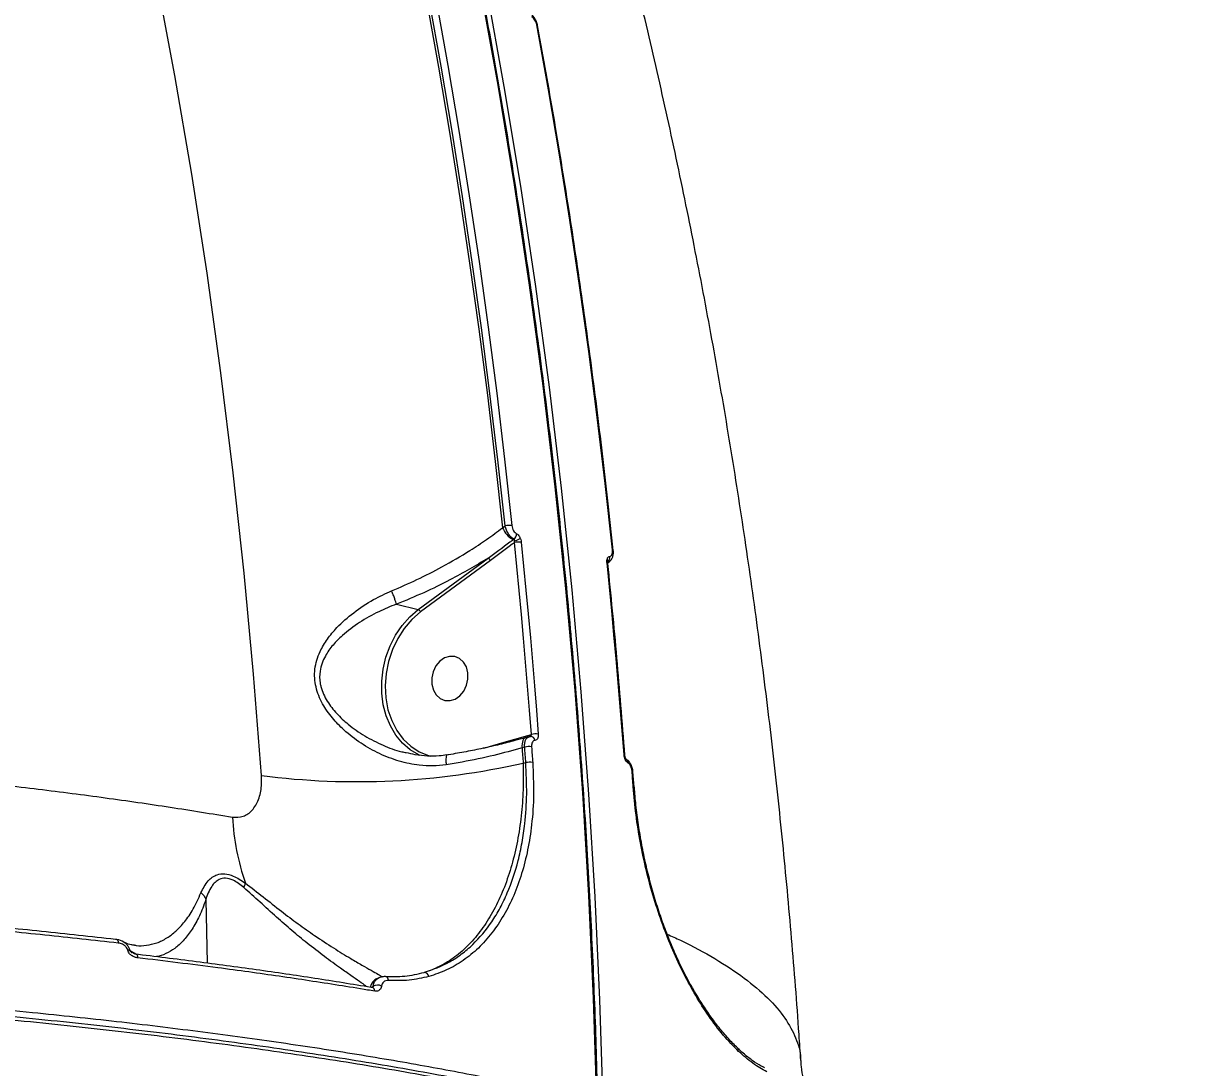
# Model space of a CAD drawing. Header units: millimetres. Extents: x -6523 to 7556, y -5559 to 6101.
# Drawn here: x -1084.9 to -853.2, y 2495.3 to 2703.9 of the extents above; entities that cross this region are included whole.
import ezdxf

# ---------------------------------------------------------------- set-up
doc = ezdxf.new("R2010")
doc.units = ezdxf.units.MM
for name, color, linetype in [('DIKOM_ОБЪЕКТ', 7, 'Continuous'), ('DIKOM_РАЗМЕР_ЗОНА', 7, 'Continuous'), ('DIKOM_РАЗМЕР_ОБЪЕКТА', 7, 'Continuous')]:
    doc.layers.add(name, color=color, linetype=linetype)
doc.styles.add('style1', font='arial.ttf', dxfattribs={"width": 0.8})
doc.dimstyles.new('1-50', dxfattribs={"dimtxt": 300, "dimasz": 200, "dimexe": 100, "dimexo": 0, "dimgap": 100, "dimtad": 1, "dimtxsty": 'style1', "dimcen": 200, "dimclrd": 7, "dimclre": 7, "dimclrt": 7, "dimadec": 1, "dimazin": 2, "dimtfac": 1, "dimtmove": 0, "dimatfit": 2, "dimfxl": 0, "dimlwd": 25, "dimlwe": 18, "dimarcsym": 0})

# ---------------------------------------------------------------- blocks, each defined once
blk = doc.blocks.new('*D10')
at = {"layer": 'Defpoints', "color": 0, "transparency": 16777216}
for p in [(-1823.23, 4314.24), (3842.01, -3170.82), (6537.88, -3170.82)]:
    blk.add_point(p, dxfattribs=at)
at = {"layer": 'DIKOM_РАЗМЕР_ОБЪЕКТА', "color": 7, "lineweight": 18, "transparency": 16777216}
for p, q in [((-1823.23, 4314.24), (6637.88, 4314.24)), ((3842.01, -3170.82), (6637.88, -3170.82))]:
    blk.add_line(p, q, dxfattribs=at)
at = {"layer": 'DIKOM_РАЗМЕР_ОБЪЕКТА', "color": 7, "lineweight": 25, "transparency": 16777216}
blk.add_line((6537.88, 3914.24), (6537.88, -2770.82), dxfattribs=at)
at = {"layer": 'DIKOM_РАЗМЕР_ОБЪЕКТА', "color": 7, "transparency": 16777216}
for points in [[(6471.22, 3914.24), (6604.55, 3914.24), (6537.88, 4314.24)], [(6471.22, -2770.82), (6604.55, -2770.82), (6537.88, -3170.82)]]:
    blk.add_solid(points, dxfattribs=at)
at = {"layer": 'DIKOM_РАЗМЕР_ОБЪЕКТА', "color": 7, "transparency": 16777216, "insert": (6304.71, 207.11), "char_height": 300, "attachment_point": 5, "rotation": 90, "style": 'style1'}
blk.add_mtext('7500', dxfattribs=at)
blk = doc.blocks.new('*D13')
at = {"layer": 'Defpoints', "color": 0, "transparency": 16777216}
for p in [(-2358.18, 6101.03), (4341.71, -4605.15), (7455.88, -4605.15)]:
    blk.add_point(p, dxfattribs=at)
at = {"layer": 'DIKOM_РАЗМЕР_ЗОНА', "color": 7, "lineweight": 18, "transparency": 16777216}
for p, q in [((-2358.18, 6101.03), (7555.88, 6101.03)), ((4341.71, -4605.15), (7555.88, -4605.15))]:
    blk.add_line(p, q, dxfattribs=at)
at = {"layer": 'DIKOM_РАЗМЕР_ЗОНА', "color": 7, "lineweight": 25, "transparency": 16777216}
blk.add_line((7455.88, 5701.03), (7455.88, -4205.15), dxfattribs=at)
at = {"layer": 'DIKOM_РАЗМЕР_ЗОНА', "color": 7, "transparency": 16777216}
for points in [[(7389.22, 5701.03), (7522.55, 5701.03), (7455.88, 6101.03)], [(7389.22, -4205.15), (7522.55, -4205.15), (7455.88, -4605.15)]]:
    blk.add_solid(points, dxfattribs=at)
at = {"layer": 'DIKOM_РАЗМЕР_ЗОНА', "color": 7, "transparency": 16777216, "insert": (7222.71, 375.61), "char_height": 300, "attachment_point": 5, "rotation": 90, "style": 'style1'}
blk.add_mtext('10700', dxfattribs=at)

msp = doc.modelspace()

# ---------------------------------------------------------------- linework, layer by layer
at = {"layer": 'DIKOM_ОБЪЕКТ', "color": 7, "linetype": 'Continuous', "lineweight": 15}
for p, q in [((-989.181, 2603.128), (-988.676, 2603.5)), ((-987.064, 2600.775), (-986.898, 2600.897)), ((-1006.025, 2586.807), (-992.083, 2597.084)), ((-991.608, 2596.596), (-1005.549, 2586.318)), ((-968.25, 2596.063), (-967.896, 2596.329)), ((-967.781, 2596.488), (-968.15, 2596.364)), ((-968.083, 2596.282), (-967.968, 2596.345)), ((-967.968, 2596.345), (-967.776, 2596.486)), ((-1010.375, 2587.859), (-1006.025, 2586.807)), ((-989.353, 2560.167), (-984.137, 2561.656)), ((-984.519, 2561.211), (-984.557, 2561.199)), ((-983.905, 2561.391), (-984.519, 2561.211)), ((-984.137, 2561.656), (-983.423, 2561.865)), ((-983.705, 2561.424), (-983.571, 2561.45)), ((-992.892, 2559.129), (-989.353, 2560.167)), ((-984.759, 2559.323), (-985.288, 2559.168)), ((-985.07, 2556.127), (-984.537, 2556.215)), ((-962.926, 2551.3), (-963.149, 2554.411)), ((-962.927, 2551.287), (-962.926, 2551.3)), ((-1048.428, 2528.841), (-1048.131, 2516.219)), ((-1063.637, 2518.758), (-1062.506, 2518.057)), ((-1062.67, 2519.773), (-1062.586, 2519.756)), ((-1063.244, 2518.322), (-1063.205, 2518.292)), ((-1014.839, 2512.211), (-1014.839, 2512.211))]:
    msp.add_line(p, q, dxfattribs=at)
at = {"layer": 'DIKOM_ОБЪЕКТ', "color": 7, "linetype": 'Continuous', "lineweight": 15, "flags": 128}
for points in [[(-1037.295, 2553.638), (-1038.874, 2573.875), (-1040.752, 2594.035), (-1042.928, 2614.113), (-1045.403, 2634.102), (-1048.174, 2653.996), (-1051.242, 2673.788), (-1054.606, 2693.473), (-1058.263, 2713.043)], [(-970.349, 2488.498), (-970.996, 2509.124), (-971.94, 2529.695), (-973.179, 2550.205), (-974.712, 2570.648), (-976.541, 2591.017), (-978.664, 2611.307), (-981.08, 2631.511), (-983.788, 2651.623), (-986.789, 2671.637), (-990.08, 2691.547), (-993.662, 2711.347)], [(-992.481, 2711.062), (-988.9, 2691.262), (-985.608, 2671.352), (-982.608, 2651.338), (-979.899, 2631.226), (-977.483, 2611.022), (-975.36, 2590.732), (-973.532, 2570.362), (-971.998, 2549.92), (-970.759, 2529.41), (-969.816, 2508.839), (-969.168, 2488.213)], [(-1004.316, 2708.121), (-1001.987, 2695.151), (-999.782, 2682.134), (-997.702, 2669.071), (-995.747, 2655.963), (-993.917, 2642.814), (-992.213, 2629.623), (-990.634, 2616.394), (-989.181, 2603.128)], [(-988.676, 2603.5), (-990.127, 2616.739), (-991.704, 2629.941), (-993.407, 2643.104), (-995.234, 2656.226), (-997.185, 2669.306), (-999.262, 2682.342), (-1001.462, 2695.333), (-1003.786, 2708.277)], [(-1002.432, 2708.452), (-1000.106, 2695.498), (-997.904, 2682.497), (-995.826, 2669.45), (-993.873, 2656.359), (-992.044, 2643.226), (-990.341, 2630.052), (-988.762, 2616.839), (-987.31, 2603.589)], [(-967.238, 2598.736), (-968.691, 2611.986), (-970.269, 2625.198), (-971.972, 2638.372), (-973.801, 2651.505), (-975.754, 2664.596), (-977.832, 2677.643), (-980.034, 2690.645), (-982.361, 2703.599)], [(-983.423, 2561.865), (-983.791, 2566.668), (-984.174, 2571.467), (-984.574, 2576.262), (-984.99, 2581.053), (-985.423, 2585.84), (-985.872, 2590.622), (-986.337, 2595.4), (-986.818, 2600.173)], [(-985.448, 2600.259), (-984.966, 2595.482), (-984.501, 2590.7), (-984.051, 2585.914), (-983.619, 2581.123), (-983.202, 2576.328), (-982.802, 2571.529), (-982.418, 2566.726), (-982.05, 2561.92)], [(-964.93, 2557.779), (-965.298, 2562.586), (-965.682, 2567.389), (-966.082, 2572.188), (-966.499, 2576.983), (-966.931, 2581.774), (-967.381, 2586.56), (-967.846, 2591.342), (-968.328, 2596.12)], [(-1005.617, 2557.648), (-1005.923, 2557.789), (-1007.613, 2558.79), (-1009.138, 2560.103), (-1010.464, 2561.697), (-1011.563, 2563.538), (-1012.411, 2565.586), (-1012.989, 2567.798), (-1013.286, 2570.125), (-1013.294, 2572.516), (-1013.014, 2574.919), (-1012.452, 2577.283), (-1011.619, 2579.556), (-1010.534, 2581.69), (-1009.22, 2583.636), (-1007.706, 2585.354), (-1006.025, 2586.807)], [(-1005.549, 2586.318), (-1007.265, 2584.824), (-1008.799, 2583.044), (-1010.112, 2581.023), (-1011.174, 2578.808), (-1011.958, 2576.454), (-1012.447, 2574.017), (-1012.627, 2571.556), (-1012.495, 2569.13), (-1012.054, 2566.798), (-1011.314, 2564.617), (-1010.294, 2562.639), (-1009.018, 2560.912), (-1007.517, 2559.478), (-1005.826, 2558.371), (-1003.988, 2557.617), (-1003.659, 2557.524)], [(-998.626, 2568.93), (-997.69, 2569.59), (-996.917, 2570.527), (-996.369, 2571.667), (-996.091, 2572.917), (-996.105, 2574.176), (-996.41, 2575.342), (-996.981, 2576.32), (-997.772, 2577.031), (-998.72, 2577.418), (-999.746, 2577.448), (-1000.769, 2577.121), (-1001.704, 2576.461), (-1002.478, 2575.524), (-1003.025, 2574.384), (-1003.304, 2573.134), (-1003.29, 2571.875), (-1002.985, 2570.709), (-1002.413, 2569.731), (-1001.622, 2569.02), (-1000.675, 2568.633), (-999.648, 2568.602), (-998.626, 2568.93)], [(-984.557, 2561.199), (-984.566, 2561.196), (-984.781, 2561.076), (-984.966, 2560.888), (-985.115, 2560.635), (-985.225, 2560.327), (-985.292, 2559.972), (-985.313, 2559.582), (-985.288, 2559.168)], [(-985.288, 2559.168), (-985.26, 2558.788), (-985.233, 2558.408), (-985.206, 2558.028), (-985.178, 2557.648), (-985.151, 2557.268), (-985.124, 2556.888), (-985.097, 2556.508), (-985.07, 2556.127)], [(-984.537, 2556.215), (-984.564, 2556.603), (-984.592, 2556.992), (-984.619, 2557.381), (-984.647, 2557.769), (-984.675, 2558.158), (-984.703, 2558.546), (-984.731, 2558.935), (-984.759, 2559.323)], [(-983.39, 2559.376), (-983.361, 2558.987), (-983.333, 2558.598), (-983.305, 2558.209), (-983.277, 2557.82), (-983.25, 2557.432), (-983.222, 2557.043), (-983.194, 2556.654), (-983.167, 2556.265)], [(-964.758, 2557.667), (-964.758, 2557.668), (-964.78, 2557.71), (-964.838, 2557.748), (-964.93, 2557.779)], [(-963.095, 2551.411), (-963.123, 2551.8), (-963.15, 2552.189), (-963.178, 2552.578), (-963.206, 2552.967), (-963.233, 2553.356), (-963.261, 2553.744), (-963.29, 2554.133), (-963.318, 2554.522)], [(-962.926, 2551.3), (-962.926, 2551.301), (-962.948, 2551.342), (-963.005, 2551.379), (-963.095, 2551.411)], [(-1066.467, 2520.966), (-1066.358, 2520.973), (-1066.252, 2520.944), (-1066.155, 2520.88), (-1066.069, 2520.784), (-1065.997, 2520.66), (-1065.942, 2520.511), (-1065.905, 2520.343), (-1065.889, 2520.162)], [(-1062.511, 2518.049), (-1062.416, 2518.027), (-1062.312, 2517.966), (-1062.221, 2517.872), (-1062.144, 2517.746), (-1062.085, 2517.594), (-1062.046, 2517.422), (-1062.03, 2517.236)], [(-1012.734, 2513.534), (-1012.599, 2513.537), (-1012.468, 2513.504), (-1012.344, 2513.437), (-1012.233, 2513.338), (-1012.138, 2513.21), (-1012.062, 2513.059), (-1012.009, 2512.889), (-1011.981, 2512.707)], [(-1015.415, 2511.372), (-1015.279, 2511.383), (-1015.23, 2511.378)]]:
    msp.add_lwpolyline(points, dxfattribs=at)
at = {"layer": 'DIKOM_ОБЪЕКТ', "color": 7, "linetype": 'Continuous', "lineweight": 15}
for centre, radius, start, end in [((-982.379, 2703.395), 0.205, 22.69986, 84.92977), ((-984.782, 2604.958), 4.765, 202.58915, 241.3906), ((-987.782, 2600.325), 3.299, 81.75703, 105.71134), ((-987.441, 2600.038), 0.828, 34.82846, 62.90309), ((-987.686, 2601.943), 1.31, 307.01882, 359.23913), ((-985.93, 2596.983), 3.312, 81.63237, 105.55634), ((-988.544, 2606.057), 5.826, 287.82255, 299.97676), ((-968.833, 2597.198), 1.078, 309.35539, 12.42162), ((-967.248, 2598.539), 0.197, 24.29461, 86.98616), ((-992.424, 2596.278), 0.875, 21.31353, 67.12333), ((-968.338, 2595.918), 0.202, 24.88175, 87.09967), ((-968.617, 2596.462), 0.477, 350.98858, 48.47131), ((-1006.366, 2585.999), 0.877, 21.36007, 67.07679), ((-984.587, 2561.564), 0.46, 325.2336, 11.52946), ((-983.579, 2560.586), 0.863, 4.11047, 89.44018), ((-982.598, 2558.377), 3.585, 81.20824, 103.30645), ((-989.975, 2560.085), 0.628, 345.82954, 7.52957), ((-983.939, 2555.805), 3.612, 81.25849, 103.12834), ((-1018.217, 2702.452), 150.032, 262.69431, 282.76363), ((-983.722, 2552.674), 3.633, 81.2115, 102.95563), ((-964.86, 2556.214), 0.741, 355.14667, 58.85658), ((-963.328, 2554.321), 0.201, 27.02015, 87.10683), ((-995.56, 2547.811), 47.606, 182.98777, 199.21575), ((-1044.199, 2533.092), 3.806, 331.32735, 345.5539), ((-1063.711, 2516.96), 1.799, 87.65619, 99.35183), ((-1004.827, 2513.363), 0.943, 7.90918, 89.73938), ((-1014.131, 2510.109), 1.687, 61.19049, 121.57943), ((-1015.489, 2510.621), 0.8, 355.36932, 71.11653), ((-942.713, 2498.656), 0.674, 349.93045, 49.91113)]:
    msp.add_arc(centre, radius, start, end, dxfattribs=at)
for points, knots in [([(-970.155, 2488.389), (-970.244, 2491.753), (-970.501, 2501.507), (-971.121, 2517.618), (-972.099, 2536.702), (-973.335, 2555.731), (-974.825, 2574.7), (-976.57, 2593.605), (-978.567, 2612.441), (-980.818, 2631.202), (-983.321, 2649.885), (-986.076, 2668.483), (-989.083, 2686.992), (-992.339, 2705.408), (-995.845, 2723.725), (-999.599, 2741.939), (-1003.601, 2760.045), (-1007.85, 2778.038), (-1012.344, 2795.913), (-1017.082, 2813.667), (-1022.063, 2831.293), (-1027.286, 2848.789), (-1032.75, 2866.148), (-1038.452, 2883.367), (-1044.392, 2900.441), (-1050.567, 2917.365), (-1056.977, 2934.136), (-1063.619, 2950.748), (-1070.493, 2967.198), (-1077.595, 2983.48), (-1084.925, 2999.592), (-1092.48, 3015.528), (-1100.257, 3031.286), (-1108.26, 3046.856), (-1116.064, 3061.495), (-1121.287, 3070.865), (-1123.691, 3075.178)], [0, 0, 0, 0, 0.0157709, 0.0457301, 0.0756892, 0.1056487, 0.1356081, 0.1655671, 0.1955266, 0.2254857, 0.255445, 0.2854045, 0.3153635, 0.3453229, 0.3752819, 0.4052414, 0.4352006, 0.4651598, 0.4951188, 0.5250779, 0.555037, 0.5849959, 0.6149549, 0.644914, 0.674873, 0.7048319, 0.7347905, 0.7647493, 0.7947079, 0.8246665, 0.8546249, 0.8845834, 0.9145417, 0.9444999, 0.9744581, 1, 1, 1, 1]), ([(-929.641, 2496.703), (-929.754, 2498.437), (-930.28, 2506.577), (-931.431, 2521.092), (-933.194, 2540.225), (-935.249, 2559.303), (-937.584, 2578.321), (-940.201, 2597.273), (-943.1, 2616.154), (-946.279, 2634.957), (-949.738, 2653.679), (-953.477, 2672.313), (-957.495, 2690.853), (-961.79, 2709.295), (-966.362, 2727.632), (-971.211, 2745.86), (-976.333, 2763.973), (-981.729, 2781.966), (-987.398, 2799.832), (-993.336, 2817.568), (-999.543, 2835.167), (-1006.018, 2852.623), (-1012.758, 2869.933), (-1019.761, 2887.09), (-1027.026, 2904.089), (-1034.548, 2920.927), (-1042.335, 2937.591), (-1048.003, 2949.275), (-1051.078, 2955.399), (-1051.411, 2956.063)], [0, 0, 0, 0, 0.0107126, 0.0502721, 0.0898336, 0.1293887, 0.1689361, 0.2084751, 0.2480041, 0.2875218, 0.3270278, 0.3665202, 0.4059977, 0.4454582, 0.4849015, 0.5243247, 0.5637268, 0.6031063, 0.6424611, 0.6817893, 0.7210898, 0.7603601, 0.7995983, 0.8388031, 0.8779725, 0.9171041, 0.9561967, 0.9952484, 1, 1, 1, 1]), ([(-982.196, 2703.474), (-982.202, 2703.514), (-982.247, 2703.833), (-982.475, 2704.452), (-982.93, 2705.17), (-983.339, 2705.616), (-983.623, 2705.723), (-983.671, 2705.74)], [0, 0, 0, 0, 0.0431385, 0.3425366, 0.6489609, 0.9412723, 1, 1, 1, 1]), ([(-982.361, 2703.599), (-982.399, 2703.76), (-982.477, 2704.084), (-982.7, 2704.547), (-982.972, 2704.925), (-983.188, 2705.112), (-983.302, 2705.175), (-983.318, 2705.183)], [0, 0, 0, 0, 0.2407304, 0.4814794, 0.7216369, 0.9612039, 1, 1, 1, 1]), ([(-967.068, 2598.62), (-967.422, 2601.924), (-968.446, 2611.503), (-970.336, 2627.303), (-972.819, 2645.989), (-975.558, 2664.59), (-978.495, 2682.778), (-980.763, 2695.718), (-982.01, 2702.496), (-982.19, 2703.474)], [0, 0, 0, 0, 0.0934419, 0.2709472, 0.4484559, 0.6259625, 0.8034698, 0.971636, 1, 1, 1, 1]), ([(-1011.321, 2590.548), (-1009.625, 2591.276), (-1006.207, 2592.744), (-1000.942, 2595.445), (-996.303, 2598.165), (-992.299, 2600.805), (-990.224, 2602.351), (-989.181, 2603.128)], [0, 0, 0, 0, 0.2106461, 0.4247502, 0.6762123, 0.8374005, 1, 1, 1, 1]), ([(-986.898, 2600.897), (-987.082, 2601.006), (-987.456, 2601.225), (-987.991, 2601.865), (-988.437, 2602.655), (-988.597, 2603.219), (-988.676, 2603.5)], [0, 0, 0, 0, 0.2425305, 0.4917082, 0.7472586, 1, 1, 1, 1]), ([(-987.31, 2603.589), (-987.28, 2603.408), (-987.22, 2603.045), (-986.996, 2602.539), (-986.705, 2602.13), (-986.485, 2601.993), (-986.376, 2601.926)], [0, 0, 0, 0, 0.2566732, 0.5136408, 0.7612114, 1, 1, 1, 1]), ([(-992.083, 2597.084), (-990.621, 2598.156), (-988.941, 2599.389), (-987.279, 2600.616), (-987.064, 2600.775)], [0, 0, 0, 0, 0.87019847, 1, 1, 1, 1]), ([(-986.818, 2600.173), (-986.974, 2600.058), (-988.574, 2598.874), (-990.169, 2597.677), (-991.608, 2596.596)], [0, 0, 0, 0, 0.0973867, 1, 1, 1, 1]), ([(-986.761, 2600.511), (-986.762, 2600.564), (-986.763, 2600.675), (-986.804, 2600.805), (-986.857, 2600.874), (-986.89, 2600.893), (-986.898, 2600.897)], [0, 0, 0, 0, 0.3284122, 0.6785412, 0.9204086, 1, 1, 1, 1]), ([(-986.818, 2600.173), (-986.797, 2600.255), (-986.769, 2600.368), (-986.763, 2600.48), (-986.761, 2600.511)], [0, 0, 0, 0, 0.7213342, 1, 1, 1, 1]), ([(-986.376, 2601.926), (-986.275, 2601.864), (-986.072, 2601.739), (-985.812, 2601.401), (-985.69, 2601.134), (-985.634, 2601.01)], [0, 0, 0, 0, 0.3510136, 0.7013814, 1, 1, 1, 1]), ([(-985.634, 2601.01), (-985.607, 2600.941), (-985.515, 2600.698), (-985.476, 2600.442), (-985.448, 2600.259)], [0, 0, 0, 0, 0.28804892, 1, 1, 1, 1]), ([(-968.301, 2596.819), (-968.272, 2596.922), (-968.21, 2597.145), (-968.031, 2597.376), (-967.864, 2597.412), (-967.78, 2597.429)], [0, 0, 0, 0, 0.2986841, 0.6490202, 1, 1, 1, 1]), ([(-967.794, 2596.5), (-967.695, 2596.573), (-967.45, 2596.754), (-967.202, 2597.22), (-967.031, 2597.847), (-967.058, 2598.353), (-967.072, 2598.619)], [0, 0, 0, 0, 0.1576417, 0.3933693, 0.6799484, 1, 1, 1, 1]), ([(-967.78, 2597.429), (-967.697, 2597.447), (-967.529, 2597.482), (-967.344, 2597.732), (-967.233, 2598.101), (-967.214, 2598.463), (-967.233, 2598.683), (-967.238, 2598.736)], [0, 0, 0, 0, 0.2249518, 0.449566, 0.6803199, 0.9238716, 1, 1, 1, 1]), ([(-992.083, 2597.084), (-993.303, 2596.333), (-995.753, 2594.824), (-1000.038, 2592.495), (-1004.908, 2590.098), (-1008.543, 2588.609), (-1010.375, 2587.859)], [0, 0, 0, 0, 0.2160666, 0.4341104, 0.7147636, 1, 1, 1, 1]), ([(-968.328, 2596.12), (-968.334, 2596.192), (-968.355, 2596.442), (-968.323, 2596.662), (-968.301, 2596.819)], [0, 0, 0, 0, 0.2878255, 1, 1, 1, 1]), ([(-968.15, 2596.001), (-968.156, 2596.048), (-968.171, 2596.172), (-968.16, 2596.315), (-968.148, 2596.368), (-968.144, 2596.386)], [0, 0, 0, 0, 0.2854964, 0.7526958, 1, 1, 1, 1]), ([(-964.758, 2557.667), (-965.014, 2560.997), (-965.757, 2570.651), (-966.892, 2583.43), (-967.839, 2592.86), (-968.155, 2596.003)], [0, 0, 0, 0, 0.2597932, 0.7532953, 1, 1, 1, 1]), ([(-968.144, 2596.389), (-968.143, 2596.398), (-968.137, 2596.438), (-968.124, 2596.459), (-968.13, 2596.449), (-968.13, 2596.448)], [0, 0, 0, 0, 0.2092548, 0.9304005, 1, 1, 1, 1]), ([(-1000.422, 2555.777), (-1001.305, 2555.676), (-1003.088, 2555.472), (-1006.257, 2555.67), (-1009.877, 2556.424), (-1013.796, 2557.935), (-1017.518, 2560.03), (-1020.664, 2562.456), (-1023.238, 2565.114), (-1025.243, 2567.958), (-1026.378, 2570.733), (-1026.729, 2573.11), (-1026.676, 2574.923), (-1026.302, 2576.71), (-1025.517, 2578.752), (-1024.196, 2580.954), (-1021.993, 2583.586), (-1018.947, 2586.268), (-1015.245, 2588.745), (-1012.542, 2589.987), (-1011.321, 2590.548)], [0, 0, 0, 0, 0.04463059, 0.09018465, 0.1578889, 0.22769056, 0.29761019, 0.36911575, 0.42425775, 0.4808159, 0.54081384, 0.57085824, 0.60195921, 0.63408328, 0.66703723, 0.71926212, 0.77277618, 0.8517175, 0.93298638, 1, 1, 1, 1]), ([(-1010.378, 2587.861), (-1010.413, 2588.001), (-1010.483, 2588.282), (-1010.705, 2588.953), (-1010.975, 2589.69), (-1011.192, 2590.237), (-1011.303, 2590.505), (-1011.321, 2590.548)], [0, 0, 0, 0, 0.2462133, 0.4924679, 0.7386816, 0.957979, 1, 1, 1, 1]), ([(-1010.378, 2587.861), (-1010.379, 2587.861), (-1011.591, 2587.419), (-1014.149, 2586.327), (-1017.811, 2584.265), (-1020.826, 2582.009), (-1023.081, 2579.746), (-1024.427, 2577.886), (-1025.258, 2576.105), (-1025.734, 2574.308), (-1025.724, 2572.674), (-1025.287, 2570.61), (-1024.288, 2568.444), (-1022.327, 2565.966), (-1019.818, 2563.643), (-1016.727, 2561.48), (-1013.125, 2559.679), (-1010.319, 2558.562), (-1008.724, 2558.271), (-1008.427, 2558.217)], [0, 0, 0, 0, 0.000058, 0.0806646, 0.1754764, 0.272722, 0.3336475, 0.395788, 0.4315474, 0.4682967, 0.5200332, 0.5345711, 0.600897, 0.6645058, 0.7302717, 0.8140366, 0.8994939, 0.9813118, 1, 1, 1, 1]), ([(-1010.375, 2587.859), (-1010.376, 2587.859), (-1010.377, 2587.859), (-1010.378, 2587.86), (-1010.378, 2587.861)], [0, 0, 0, 0, 0.5733481, 1, 1, 1, 1]), ([(-1632.632, 2522.733), (-1629.122, 2523.75), (-1622.099, 2525.784), (-1610.611, 2528.739), (-1598.463, 2531.612), (-1585.443, 2534.427), (-1571.553, 2537.174), (-1556.794, 2539.841), (-1541.399, 2542.383), (-1524.946, 2544.862), (-1507.407, 2547.256), (-1488.784, 2549.542), (-1469.426, 2551.668), (-1449.372, 2553.617), (-1428.675, 2555.379), (-1407.815, 2556.911), (-1386.873, 2558.213), (-1365.923, 2559.291), (-1344.6, 2560.163), (-1322.963, 2560.817), (-1301.082, 2561.243), (-1279.458, 2561.432), (-1258.159, 2561.389), (-1237.246, 2561.124), (-1216.359, 2560.632), (-1195.574, 2559.905), (-1174.968, 2558.938), (-1156.309, 2557.832), (-1139.549, 2556.643), (-1124.555, 2555.422), (-1109.892, 2554.063), (-1095.615, 2552.573), (-1081.787, 2550.956), (-1068.409, 2549.211), (-1055.443, 2547.348), (-1047.215, 2546.003), (-1043.101, 2545.33)], [0, 0, 0, 0, 0.0277654, 0.055564, 0.0833623, 0.1111276, 0.1400314, 0.1689729, 0.1979143, 0.226818, 0.2582448, 0.2896959, 0.3211226, 0.3534673, 0.3858385, 0.4181831, 0.449506, 0.480853, 0.5121758, 0.5444126, 0.5766757, 0.6089124, 0.6401609, 0.6714336, 0.7026821, 0.7348412, 0.7670266, 0.7991856, 0.8241464, 0.849107, 0.874267, 0.8994269, 0.9244695, 0.9495121, 0.974756, 1, 1, 1, 1]), ([(-984.565, 2561.222), (-985.276, 2561.016), (-986.951, 2560.531), (-989.799, 2559.816), (-993.052, 2559.077), (-996.452, 2558.402), (-998.882, 2557.956), (-1000.186, 2557.757), (-1000.301, 2557.739)], [0, 0, 0, 0, 0.1518178, 0.3573868, 0.5643833, 0.7721256, 0.9797977, 1, 1, 1, 1]), ([(-984.759, 2559.323), (-984.762, 2559.365), (-984.787, 2559.678), (-984.755, 2560.244), (-984.539, 2560.875), (-984.238, 2561.273), (-983.988, 2561.335), (-983.897, 2561.357)], [0, 0, 0, 0, 0.0414031, 0.309281, 0.5770043, 0.8444963, 1, 1, 1, 1]), ([(-983.551, 2561.429), (-983.604, 2561.436), (-983.726, 2561.451), (-983.836, 2561.394), (-983.898, 2561.361)], [0, 0, 0, 0, 0.4342269, 1, 1, 1, 1]), ([(-983.607, 2561.458), (-983.604, 2561.459), (-983.564, 2561.471), (-983.505, 2561.546), (-983.442, 2561.675), (-983.424, 2561.793), (-983.423, 2561.857), (-983.423, 2561.865)], [0, 0, 0, 0, 0.0266514, 0.3352737, 0.6440451, 0.9524599, 1, 1, 1, 1]), ([(-982.718, 2560.648), (-982.816, 2560.627), (-983.013, 2560.584), (-983.238, 2560.316), (-983.377, 2559.931), (-983.403, 2559.59), (-983.391, 2559.401), (-983.39, 2559.376)], [0, 0, 0, 0, 0.24072824, 0.48138402, 0.72209488, 0.9627238, 1, 1, 1, 1]), ([(-982.05, 2561.92), (-982.049, 2561.894), (-982.037, 2561.706), (-982.062, 2561.365), (-982.199, 2560.98), (-982.423, 2560.712), (-982.619, 2560.67), (-982.718, 2560.648)], [0, 0, 0, 0, 0.0373007, 0.2778764, 0.5185793, 0.7592371, 1, 1, 1, 1]), ([(-1000.296, 2557.759), (-1000.809, 2557.681), (-1002.084, 2557.485), (-1004.203, 2557.506), (-1006.417, 2557.713), (-1007.823, 2558.045), (-1008.433, 2558.189)], [0, 0, 0, 0, 0.1917539, 0.4765384, 0.7730912, 1, 1, 1, 1]), ([(-985.288, 2559.168), (-987.13, 2558.656), (-990.867, 2557.616), (-996.089, 2556.518), (-999.358, 2555.959), (-1000.422, 2555.777)], [0, 0, 0, 0, 0.3958738, 0.8032202, 1, 1, 1, 1]), ([(-1004.823, 2514.306), (-1003.093, 2514.918), (-1000.472, 2515.844), (-997.336, 2517.949), (-994.405, 2520.43), (-991.824, 2523.522), (-989.642, 2527.137), (-987.741, 2531.081), (-986.267, 2535.482), (-985.243, 2540.231), (-984.61, 2544.648), (-984.246, 2549.961), (-984.439, 2554.118), (-984.537, 2556.215)], [0, 0, 0, 0, 0.1307403, 0.1980617, 0.2653834, 0.396113, 0.4634485, 0.530781, 0.6611968, 0.7283424, 0.7954929, 0.8968876, 1, 1, 1, 1]), ([(-985.07, 2556.127), (-985.047, 2554.338), (-985.002, 2550.758), (-985.403, 2545.54), (-986.158, 2540.508), (-987.286, 2535.738), (-988.767, 2531.286), (-990.601, 2527.229), (-992.755, 2523.607), (-995.203, 2520.471), (-997.926, 2517.884), (-1000.883, 2515.868), (-1003.229, 2514.797), (-1004.567, 2514.385), (-1004.823, 2514.306)], [0, 0, 0, 0, 0.0874434, 0.1748866, 0.2633115, 0.3520175, 0.440445, 0.5297491, 0.6193401, 0.7086413, 0.7985515, 0.8887505, 0.9786606, 1, 1, 1, 1]), ([(-983.167, 2556.265), (-983.071, 2554.142), (-982.879, 2549.898), (-983.277, 2544.051), (-984.101, 2538.747), (-985.3, 2534.007), (-986.895, 2529.614), (-988.89, 2525.639), (-991.253, 2522.118), (-993.957, 2519.092), (-996.992, 2516.631), (-1000.292, 2514.688), (-1002.694, 2513.891), (-1003.893, 2513.493)], [0, 0, 0, 0, 0.1021823, 0.2043667, 0.2924883, 0.3808927, 0.4690123, 0.5574022, 0.6460763, 0.7344669, 0.822882, 0.9115811, 1, 1, 1, 1]), ([(-1000.289, 2557.703), (-1000.302, 2557.709), (-1000.368, 2557.739), (-1000.445, 2557.515), (-1000.5, 2557.046), (-1000.485, 2556.456), (-1000.448, 2556.012), (-1000.427, 2555.821), (-1000.422, 2555.777)], [0, 0, 0, 0, 0.0570987, 0.3112957, 0.5654924, 0.8197056, 0.9587114, 1, 1, 1, 1]), ([(-964.122, 2556.151), (-964.136, 2556.16), (-964.246, 2556.223), (-964.449, 2556.414), (-964.687, 2556.803), (-964.865, 2557.279), (-964.909, 2557.613), (-964.93, 2557.779)], [0, 0, 0, 0, 0.0373138, 0.2782631, 0.5190996, 0.7595537, 1, 1, 1, 1]), ([(-964.45, 2556.834), (-964.451, 2556.834), (-964.454, 2556.836), (-964.506, 2556.894), (-964.58, 2557.014), (-964.66, 2557.195), (-964.729, 2557.426), (-964.748, 2557.586), (-964.758, 2557.669)], [0, 0, 0, 0, 0.1149486, 0.2592197, 0.4201065, 0.5972817, 0.7912513, 1, 1, 1, 1]), ([(-963.155, 2554.412), (-963.156, 2554.453), (-963.166, 2554.78), (-963.33, 2555.422), (-963.712, 2556.172), (-964.11, 2556.657), (-964.407, 2556.787), (-964.477, 2556.817)], [0, 0, 0, 0, 0.0419677, 0.3343674, 0.6374397, 0.915023, 1, 1, 1, 1]), ([(-963.318, 2554.522), (-963.339, 2554.689), (-963.382, 2555.023), (-963.558, 2555.5), (-963.796, 2555.889), (-963.998, 2556.08), (-964.107, 2556.143), (-964.122, 2556.151)], [0, 0, 0, 0, 0.2404074, 0.4810259, 0.7218729, 0.9629119, 1, 1, 1, 1]), ([(-1043.101, 2545.33), (-1042.373, 2545.311), (-1040.907, 2545.273), (-1039.074, 2546.591), (-1037.799, 2548.745), (-1037.232, 2551.241), (-1037.277, 2552.953), (-1037.295, 2553.638)], [0, 0, 0, 0, 0.2099094, 0.4228915, 0.6382663, 0.8553553, 1, 1, 1, 1]), ([(-942.05, 2498.538), (-943.071, 2499.579), (-945.115, 2501.661), (-947.989, 2505.473), (-950.631, 2509.609), (-953.018, 2513.985), (-955.236, 2518.725), (-957.242, 2523.788), (-959.009, 2529.097), (-960.509, 2534.585), (-961.7, 2540.183), (-962.605, 2545.825), (-962.932, 2549.551), (-963.095, 2551.411)], [0, 0, 0, 0, 0.1009697, 0.2019346, 0.2903357, 0.3790216, 0.4674245, 0.556113, 0.6450889, 0.7337796, 0.8224233, 0.9113511, 1, 1, 1, 1]), ([(-942.245, 2499.217), (-942.325, 2499.289), (-943.02, 2499.913), (-944.339, 2501.35), (-946.183, 2503.535), (-948.004, 2505.998), (-949.78, 2508.684), (-951.493, 2511.581), (-953.124, 2514.661), (-954.66, 2517.899), (-956.087, 2521.27), (-957.393, 2524.762), (-958.581, 2528.371), (-959.65, 2532.098), (-960.593, 2535.927), (-961.402, 2539.831), (-962.062, 2543.777), (-962.569, 2547.614), (-962.772, 2550.108), (-962.869, 2551.293)], [0, 0, 0, 0, 0.008189, 0.0707724, 0.1336897, 0.1967734, 0.259796, 0.3225701, 0.3849583, 0.4468637, 0.5082385, 0.5689591, 0.6298935, 0.691457, 0.7536138, 0.8162788, 0.8793289, 0.9426166, 1, 1, 1, 1]), ([(-1049.396, 2530.219), (-1048.977, 2531.064), (-1048.402, 2532.222), (-1047.145, 2533.347), (-1046.096, 2533.916), (-1044.696, 2534.119), (-1042.739, 2533.615), (-1041.328, 2532.682), (-1040.513, 2532.143)], [0, 0, 0, 0, 0.3030694, 0.4152378, 0.5295128, 0.6687545, 0.8085392, 1, 1, 1, 1]), ([(-1040.86, 2531.266), (-1041.566, 2531.819), (-1042.77, 2532.762), (-1044.512, 2533.261), (-1045.718, 2532.977), (-1046.6, 2532.325), (-1047.643, 2531.041), (-1048.16, 2529.79), (-1048.429, 2528.853), (-1048.429, 2528.852)], [0, 0, 0, 0, 0.1886186, 0.3216681, 0.4555465, 0.5691385, 0.6831246, 0.9996776, 1, 1, 1, 1]), ([(-1062.586, 2519.756), (-1062.505, 2519.738), (-1061.723, 2519.571), (-1060.255, 2519.685), (-1058.196, 2520.134), (-1056.227, 2521.1), (-1054.363, 2522.498), (-1052.603, 2524.397), (-1050.908, 2526.823), (-1049.9, 2529.088), (-1049.396, 2530.219)], [0, 0, 0, 0, 0.0165949, 0.15968, 0.3051736, 0.4506543, 0.585883, 0.7210787, 0.8606093, 1, 1, 1, 1]), ([(-1049.396, 2530.219), (-1049.362, 2530.195), (-1049.122, 2530.017), (-1048.698, 2529.587), (-1048.523, 2529.109), (-1048.429, 2528.852)], [0, 0, 0, 0, 0.0699769, 0.4978379, 1, 1, 1, 1]), ([(-1016.406, 2511.531), (-1016.432, 2511.554), (-1016.697, 2511.78), (-1017.722, 2512.488), (-1019.413, 2513.664), (-1021.754, 2515.295), (-1024.698, 2517.435), (-1028.02, 2519.992), (-1031.245, 2522.659), (-1034.408, 2525.405), (-1037.594, 2528.389), (-1039.772, 2530.308), (-1040.86, 2531.266)], [0, 0, 0, 0, 0.010143, 0.1020013, 0.1946596, 0.2873905, 0.4147059, 0.5421653, 0.6514216, 0.7607027, 0.8805456, 1, 1, 1, 1]), ([(-1040.513, 2532.143), (-1039.332, 2531.239), (-1036.966, 2529.43), (-1033.459, 2526.598), (-1030.005, 2524.014), (-1026.494, 2521.523), (-1022.896, 2519.161), (-1019.708, 2517.206), (-1017.206, 2515.751), (-1015.337, 2514.692), (-1013.973, 2513.913), (-1013.344, 2513.518), (-1013.215, 2513.391), (-1013.183, 2513.36)], [0, 0, 0, 0, 0.10713985, 0.21458009, 0.31134721, 0.40809111, 0.52175292, 0.63529441, 0.71926151, 0.80317372, 0.88782023, 0.97240424, 1, 1, 1, 1]), ([(-1048.428, 2528.841), (-1048.473, 2528.708), (-1048.929, 2527.371), (-1049.868, 2525.138), (-1051.34, 2522.573), (-1052.925, 2520.554), (-1054.618, 2519.015), (-1056.391, 2518.018), (-1057.612, 2517.524), (-1058.243, 2517.494), (-1058.25, 2517.494)], [0, 0, 0, 0, 0.0174081, 0.1752394, 0.3331965, 0.4970309, 0.6609065, 0.8295632, 0.9982314, 1, 1, 1, 1]), ([(-1048.429, 2528.852), (-1048.429, 2528.851), (-1048.428, 2528.848), (-1048.428, 2528.844), (-1048.428, 2528.842), (-1048.428, 2528.841)], [0, 0, 0, 0, 0.335796, 0.8210403, 1, 1, 1, 1]), ([(-1127.637, 2526.558), (-1122.346, 2526.171), (-1111.764, 2525.396), (-1096.302, 2524.056), (-1081.133, 2522.598), (-1071.356, 2521.51), (-1066.467, 2520.966)], [0, 0, 0, 0, 0.2490974, 0.4981943, 0.7490975, 1, 1, 1, 1]), ([(-1065.889, 2520.162), (-1070.754, 2520.703), (-1080.483, 2521.786), (-1095.645, 2523.245), (-1111.175, 2524.593), (-1121.858, 2525.375), (-1127.199, 2525.766)], [0, 0, 0, 0, 0.2490973, 0.4981945, 0.7490969, 1, 1, 1, 1]), ([(-1066.467, 2520.966), (-1066.366, 2520.957), (-1065.833, 2520.909), (-1065.002, 2520.619), (-1064.243, 2519.996), (-1063.809, 2519.38), (-1063.696, 2518.97), (-1063.637, 2518.758)], [0, 0, 0, 0, 0.0825424, 0.4350726, 0.6772165, 0.8330002, 1, 1, 1, 1]), ([(-956.311, 2521.943), (-955.411, 2521.544), (-951.825, 2519.954), (-946.606, 2517.035), (-940.731, 2513.192), (-936.089, 2509.225), (-932.642, 2505.231), (-930.55, 2501.22), (-929.599, 2498.382), (-929.685, 2496.868), (-929.694, 2496.7)], [0, 0, 0, 0, 0.0512267, 0.2039073, 0.361026, 0.5182729, 0.6753918, 0.8280808, 0.9808876, 1, 1, 1, 1]), ([(-1064.003, 2518.736), (-1064.042, 2518.866), (-1064.12, 2519.126), (-1064.416, 2519.511), (-1064.932, 2519.911), (-1065.47, 2520.104), (-1065.821, 2520.153), (-1065.889, 2520.162)], [0, 0, 0, 0, 0.1456353, 0.2899695, 0.5320961, 0.9098074, 1, 1, 1, 1]), ([(-1062.677, 2519.749), (-1062.899, 2519.772), (-1063.467, 2519.831), (-1064.254, 2520.091), (-1064.856, 2520.43), (-1065.051, 2520.539)], [0, 0, 0, 0, 0.30124203, 0.77398886, 1, 1, 1, 1]), ([(-1062.03, 2517.236), (-1062.104, 2517.246), (-1062.473, 2517.3), (-1063.039, 2517.51), (-1063.575, 2517.933), (-1063.882, 2518.336), (-1063.963, 2518.602), (-1064.003, 2518.736)], [0, 0, 0, 0, 0.0951041, 0.4719766, 0.7158007, 0.8572629, 1, 1, 1, 1]), ([(-1063.637, 2518.758), (-1063.627, 2518.73), (-1063.608, 2518.675), (-1063.545, 2518.577), (-1063.425, 2518.444), (-1063.314, 2518.369), (-1063.244, 2518.322)], [0, 0, 0, 0, 0.1113294, 0.2177034, 0.5072945, 1, 1, 1, 1]), ([(-1062.509, 2518.08), (-1062.596, 2518.081), (-1062.835, 2518.082), (-1063.085, 2518.235), (-1063.244, 2518.332)], [0, 0, 0, 0, 0.3611203, 1, 1, 1, 1]), ([(-1062.641, 2518.036), (-1058.509, 2517.536), (-1050.244, 2516.535), (-1038.276, 2514.909), (-1026.604, 2513.201), (-1019.145, 2511.982), (-1015.415, 2511.372)], [0, 0, 0, 0, 0.24931382, 0.4986281, 0.74931483, 1, 1, 1, 1]), ([(-1014.691, 2510.556), (-1015.166, 2510.636), (-1017.543, 2511.032), (-1023.806, 2512.046), (-1033.707, 2513.546), (-1047.016, 2515.404), (-1056.658, 2516.58), (-1062.03, 2517.236)], [0, 0, 0, 0, 0.0321653, 0.1608352, 0.4183955, 0.6759565, 1, 1, 1, 1]), ([(-1692.51, 2457.284), (-1690.604, 2458.129), (-1685.47, 2460.407), (-1676.14, 2464.052), (-1664.274, 2468.182), (-1651.179, 2472.242), (-1636.868, 2476.216), (-1621.358, 2480.088), (-1604.991, 2483.772), (-1587.844, 2487.26), (-1570.007, 2490.548), (-1551.191, 2493.69), (-1531.42, 2496.669), (-1510.741, 2499.469), (-1489.608, 2502.029), (-1468.105, 2504.347), (-1446.322, 2506.424), (-1423.904, 2508.293), (-1400.902, 2509.941), (-1377.385, 2511.354), (-1353.868, 2512.503), (-1330.435, 2513.388), (-1307.161, 2514.019), (-1283.668, 2514.406), (-1260.029, 2514.536), (-1236.325, 2514.404), (-1213.076, 2514.011), (-1190.354, 2513.365), (-1168.214, 2512.479), (-1146.294, 2511.339), (-1124.683, 2509.938), (-1103.464, 2508.274), (-1083.968, 2506.464), (-1066.139, 2504.553), (-1049.89, 2502.585), (-1034.188, 2500.447), (-1019.087, 2498.143), (-1004.744, 2495.699), (-991.228, 2493.126), (-979.821, 2490.726), (-973.09, 2489.143), (-970.349, 2488.498)], [0, 0, 0, 0, 0.0156523, 0.0421681, 0.0687044, 0.0952203, 0.1225064, 0.1498146, 0.1771007, 0.2036166, 0.230153, 0.2566687, 0.2839548, 0.3112631, 0.3385492, 0.3650651, 0.3916014, 0.4181172, 0.4454033, 0.4727116, 0.4999977, 0.5265135, 0.5530498, 0.5795657, 0.6068517, 0.63416, 0.661446, 0.6879619, 0.7144981, 0.7410139, 0.7683, 0.7956083, 0.8228943, 0.8459724, 0.8690775, 0.8921825, 0.9155066, 0.9388307, 0.9615639, 0.9843486, 1, 1, 1, 1]), ([(-1012.734, 2513.534), (-1011.382, 2513.496), (-1008.659, 2513.42), (-1006.108, 2514.01), (-1004.823, 2514.306)], [0, 0, 0, 0, 0.496483, 1, 1, 1, 1]), ([(-1208.06, 2512.667), (-1201.954, 2512.497), (-1188.275, 2512.114), (-1167.382, 2511.252), (-1145.444, 2510.093), (-1123.991, 2508.683), (-1103.114, 2507.034), (-1082.915, 2505.153), (-1063.463, 2503.043), (-1044.804, 2500.703), (-1026.955, 2498.142), (-1009.961, 2495.37), (-993.912, 2492.399), (-978.838, 2489.247), (-965.139, 2485.942), (-956.414, 2483.676), (-952.593, 2482.491), (-952.553, 2482.479)], [0, 0, 0, 0, 0.0583706, 0.1307756, 0.2034089, 0.2761583, 0.3489078, 0.4215409, 0.493946, 0.566351, 0.6389842, 0.7117337, 0.7844831, 0.8571164, 0.9295213, 0.9992575, 1, 1, 1, 1]), ([(-890.426, 2446.518), (-890.809, 2447.505), (-891.784, 2450.013), (-894.874, 2453.979), (-899.522, 2458.404), (-905.423, 2462.647), (-912.407, 2466.702), (-920.369, 2470.567), (-929.518, 2474.353), (-939.872, 2478.044), (-951.425, 2481.627), (-964.094, 2485.07), (-977.862, 2488.359), (-992.691, 2491.483), (-1008.641, 2494.451), (-1025.704, 2497.244), (-1043.848, 2499.85), (-1062.673, 2502.21), (-1082.098, 2504.322), (-1102.031, 2506.19), (-1122.797, 2507.842), (-1144.357, 2509.267), (-1166.661, 2510.447), (-1187.837, 2511.321), (-1201.676, 2511.708), (-1207.796, 2511.88)], [0, 0, 0, 0, 0.0295226, 0.0750312, 0.1205769, 0.1660854, 0.2087171, 0.2513793, 0.294011, 0.3377892, 0.3816004, 0.4253786, 0.4696027, 0.5138608, 0.5580849, 0.6035936, 0.6491394, 0.6946481, 0.7388722, 0.7831303, 0.8273545, 0.8728631, 0.9184089, 0.9639175, 1, 1, 1, 1]), ([(-1013.833, 2513.242), (-1014.057, 2513.164), (-1014.549, 2512.994), (-1015.126, 2512.427), (-1015.485, 2511.875), (-1015.532, 2511.523), (-1015.542, 2511.45)], [0, 0, 0, 0, 0.2702355, 0.5924379, 0.9146241, 1, 1, 1, 1]), ([(-1015.014, 2511.546), (-1014.96, 2511.8), (-1014.85, 2512.315), (-1014.36, 2512.972), (-1013.642, 2513.454), (-1013.036, 2513.507), (-1012.734, 2513.534)], [0, 0, 0, 0, 0.2147058, 0.434826, 0.7188209, 1, 1, 1, 1]), ([(-1011.981, 2512.707), (-1012.157, 2512.7), (-1012.507, 2512.686), (-1012.925, 2512.427), (-1013.218, 2512.054), (-1013.286, 2511.738), (-1013.318, 2511.587)], [0, 0, 0, 0, 0.2974384, 0.5889871, 0.8027935, 1, 1, 1, 1]), ([(-1003.893, 2513.493), (-1005.188, 2513.194), (-1007.795, 2512.592), (-1010.579, 2512.668), (-1011.981, 2512.707)], [0, 0, 0, 0, 0.4964874, 1, 1, 1, 1]), ([(-1015.017, 2511.552), (-1015.017, 2511.54), (-1015.019, 2511.501), (-1015.034, 2511.454), (-1015.056, 2511.406), (-1015.082, 2511.391), (-1015.114, 2511.355), (-1015.22, 2511.378), (-1015.23, 2511.38)], [0, 0, 0, 0, 0.0283881, 0.0930763, 0.2077393, 0.4188651, 0.9455245, 1, 1, 1, 1]), ([(-1013.318, 2511.587), (-1013.324, 2511.548), (-1013.347, 2511.376), (-1013.46, 2511.076), (-1013.737, 2510.745), (-1014.164, 2510.527), (-1014.511, 2510.546), (-1014.691, 2510.556)], [0, 0, 0, 0, 0.0490369, 0.2179022, 0.4266536, 0.7022306, 1, 1, 1, 1]), ([(-936.896, 2495.279), (-937.105, 2495.377), (-937.893, 2495.747), (-939.312, 2496.702), (-940.893, 2497.902), (-941.878, 2498.845), (-942.25, 2499.201)], [0, 0, 0, 0, 0.1216347, 0.4584671, 0.7951973, 1, 1, 1, 1]), ([(-936.437, 2494.439), (-937.357, 2494.957), (-939.21, 2496), (-941.099, 2497.688), (-942.05, 2498.538)], [0, 0, 0, 0, 0.4964854, 1, 1, 1, 1]), ([(-927.902, 2489.257), (-928.127, 2489.827), (-928.583, 2490.98), (-929.145, 2493.096), (-929.516, 2495.072), (-929.576, 2496.296), (-929.595, 2496.7)], [0, 0, 0, 0, 0.2783226, 0.5630066, 0.8557215, 1, 1, 1, 1])]:
    msp.add_open_spline(points, degree=3, knots=knots, dxfattribs=at)

# ---------------------------------------------------------------- dimensions: what is measured, and where the dimension line sits
at = {"layer": 'DIKOM_РАЗМЕР_ЗОНА'}
dim = msp.add_linear_dim(base=(7455.882, -4605.145), p1=(-2358.182, 6101.03), p2=(4341.706, -4605.145), angle=90, text='10700', dimstyle='1-50', override={"dimasz": 400, "dimgap": 80}, dxfattribs=at)
dim.commit()
dim.dimension.update_dxf_attribs({"geometry": '*D13', "text_midpoint": (7455.882, 375.606), "dimtype": 160})
at = {"layer": 'DIKOM_РАЗМЕР_ОБЪЕКТА'}
dim = msp.add_linear_dim(base=(6537.882, -3170.823), p1=(-1823.231, 4314.242), p2=(3842.008, -3170.823), angle=90, text='7500', dimstyle='1-50', override={"dimasz": 400, "dimgap": 80}, dxfattribs=at)
dim.commit()
dim.dimension.update_dxf_attribs({"geometry": '*D10', "text_midpoint": (6537.882, 207.106), "dimtype": 160})

doc.saveas('drawing.dxf')
